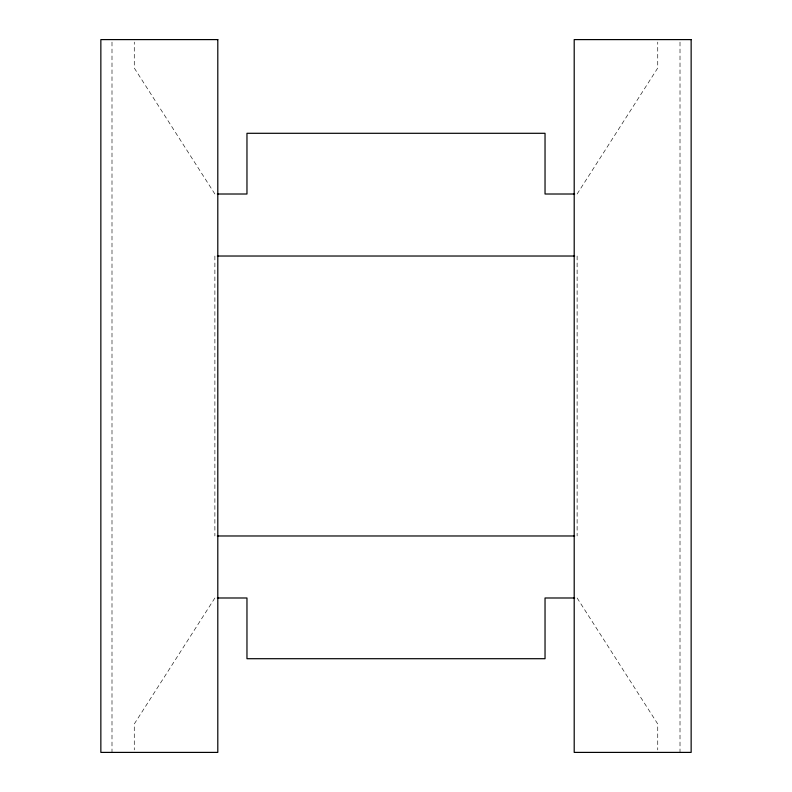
<?xml version="1.0" encoding="UTF-8"?>
<svg xmlns="http://www.w3.org/2000/svg" width="792" height="792" viewBox="0 0 792 792"><rect width="100%" height="100%" fill="white"/><g stroke="black" fill="none" stroke-linecap="round" stroke-linejoin="round"><path stroke-width="0.59" stroke-dasharray="3.96 2.97" d="M214.88 597.99L134.274 723.977L134.274 749.925M577.12 194.01L657.736 68.023L657.736 42.075M577.12 597.99L657.736 723.977L657.736 749.925M214.88 194.01L134.274 68.023L134.274 42.075M680.011 42.075L680.011 752.4M577.12 256.024L577.12 535.976M214.88 256.024L214.88 535.976M111.999 42.075L111.999 752.4"/><path stroke-width="1.19" d="M217.345 194.01L246.965 194.01L246.965 133.294L545.035 133.294L545.035 194.01L574.655 194.01M217.345 256.024L574.655 256.024M217.345 535.976L574.655 535.976M217.345 597.99L246.965 597.99L246.965 658.706L545.035 658.706L545.035 597.99L574.655 597.99M217.8 39.6L100.851 39.6L100.851 752.4L217.8 752.4L217.8 39.6M691.149 39.6L574.2 39.6L574.2 752.4L691.149 752.4L691.149 39.6"/></g></svg>
